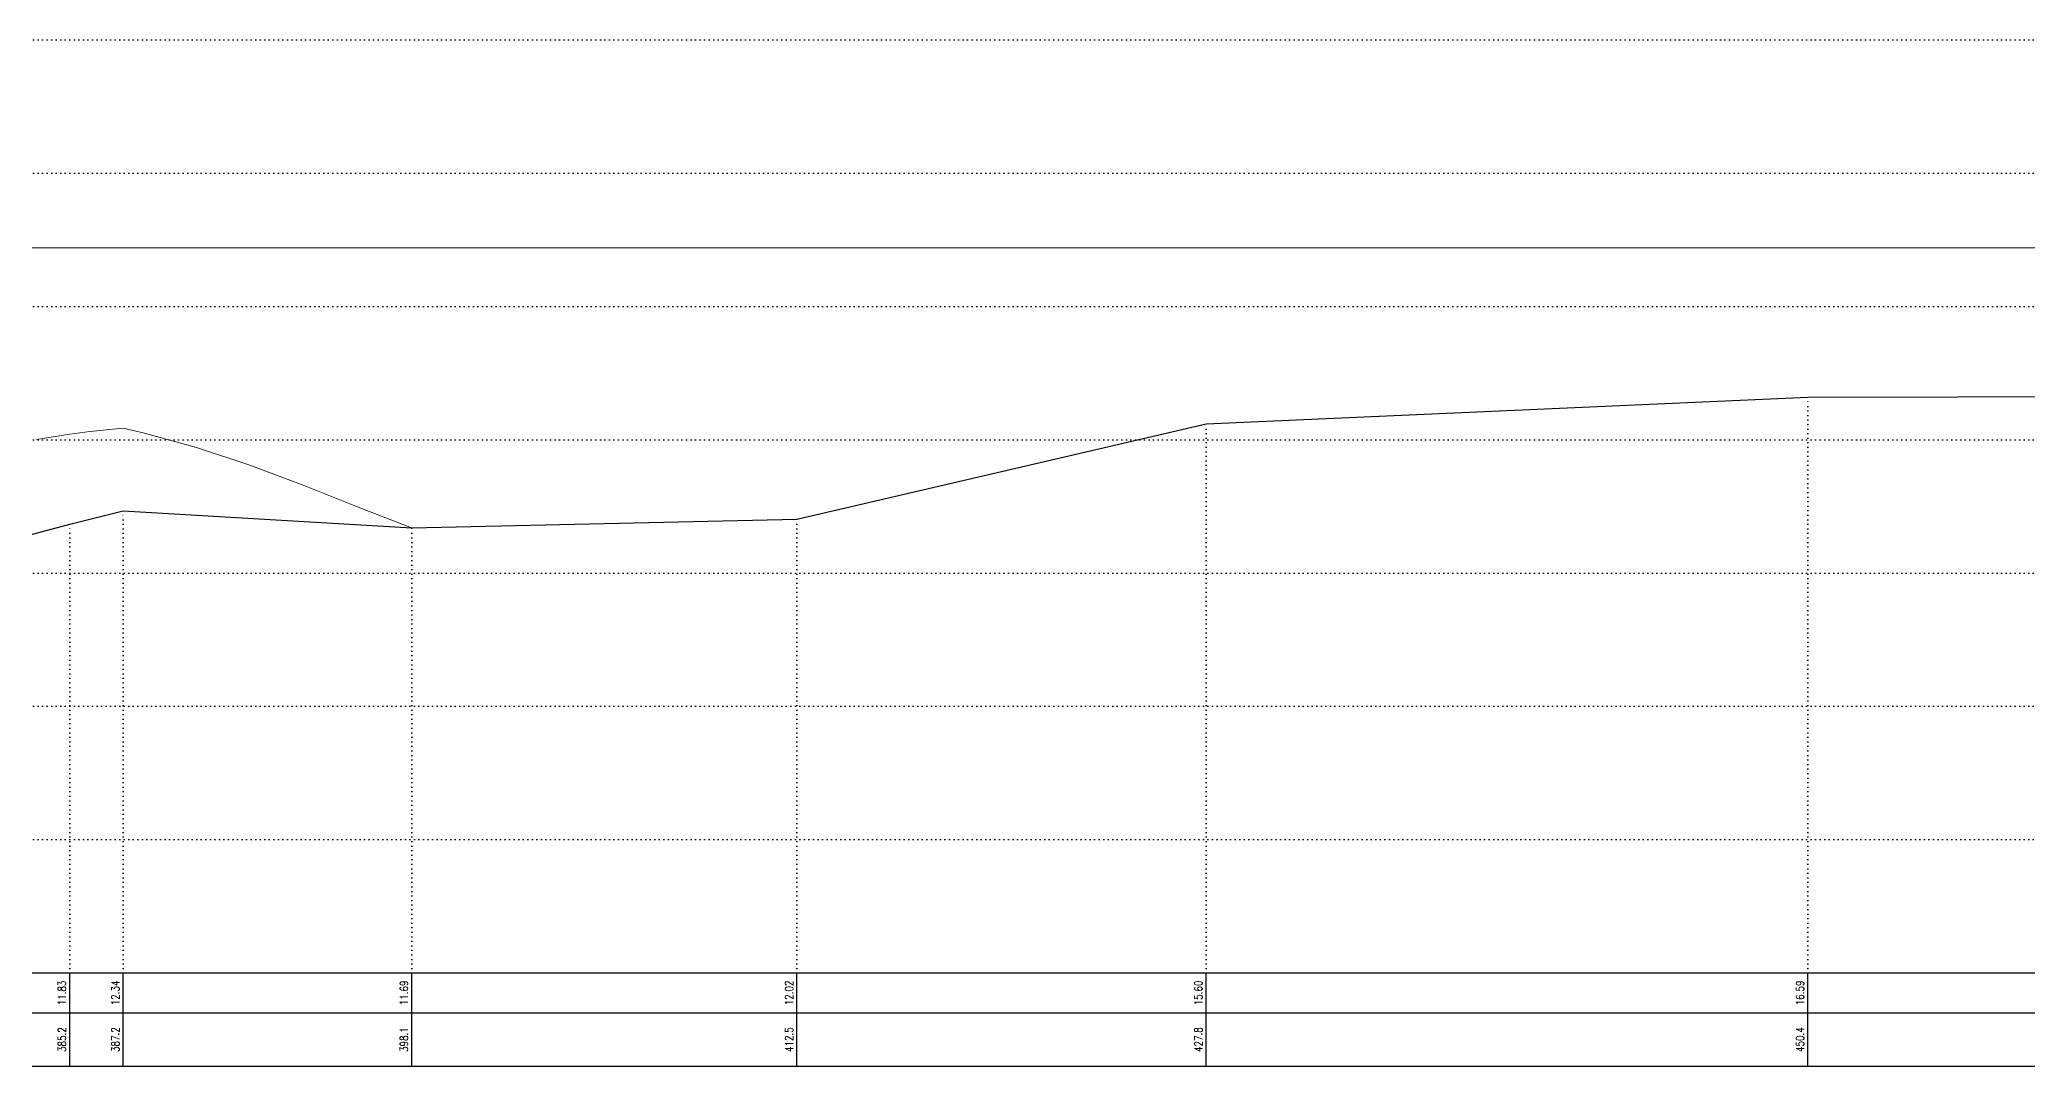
# Model space of a CAD drawing. Extents: x 391414 to 399140, y 3188456 to 3193760.
# Drawn here: x 395337 to 396083, y 3193250 to 3193635 of the extents above; entities that cross this region are included whole.
import ezdxf
from ezdxf.enums import TextEntityAlignment as Align

# ---------------------------------------------------------------- set-up
doc = ezdxf.new("R2010")
doc.units = 0
doc.linetypes.add('X4', pattern=[1.6, 0, -1.6])
doc.layers.add('DESIGN_CENTER', color=1, linetype='CONTINUOUS', lineweight=0)
doc.layers.add('WSE_22_190', color=4, linetype='CONTINUOUS', lineweight=0)
for name, color, linetype in [('DMX', 1, 'CONTINUOUS'), ('zdm1', 2, 'CONTINUOUS'), ('ZDMT5', 3, 'CONTINUOUS')]:
    doc.layers.add(name, color=color, linetype=linetype)
doc.styles.add('HZ', font='rs.shx', dxfattribs={"width": 0.8, "bigfont": 'hztxt.shx'})

msp = doc.modelspace()

# ---------------------------------------------------------------- linework, layer by layer
at = {"layer": 'DESIGN_CENTER', "color": 1}
msp.add_lwpolyline([(395336.23, 3193485.36), (395348.7, 3193487.39), (395356.23, 3193488.35), (395368.7, 3193489.62), (395376.23, 3193487.84), (395396.23, 3193482.34), (395416.23, 3193475.75), (395436.23, 3193468.23), (395456.23, 3193460.2), (395476.23, 3193452.45), (395476.91, 3193452.21), (395621.27, 3193455.51), (395774.71, 3193491.31), (396000.28, 3193501.21), (396224.68, 3193501.71), (396396.83, 3193534.51), (396494.15, 3193568.31), (396601.59, 3193568.31), (396641.16, 3193533.71), (396812.67, 3193528.21)], dxfattribs=at)
at = {"layer": 'DMX', "linetype": 'Continuous', "flags": 128}
msp.add_lwpolyline([(395328.69, 3193448.27), (395348.7, 3193453.61), (395368.7, 3193458.68), (395476.91, 3193452.21), (395621.27, 3193455.51), (395774.71, 3193491.31), (396000.28, 3193501.21), (396224.68, 3193501.71), (396396.83, 3193534.51), (396494.15, 3193568.31), (396601.59, 3193568.31), (396641.16, 3193533.71), (396812.67, 3193528.21)], dxfattribs=at)
at = {"layer": 'WSE_22_190', "color": 4}
msp.add_line((391496.23, 3193557.21), (396812.67, 3193557.21), dxfattribs=at)
at = {"layer": 'zdm1', "linetype": 'X4'}
for p, q in [((391481.23, 3193635.31), (396827.67, 3193635.31)), ((391481.23, 3193585.31), (396827.67, 3193585.31)), ((391481.23, 3193535.31), (396827.67, 3193535.31)), ((391481.23, 3193485.31), (396827.67, 3193485.31)), ((391481.23, 3193435.31), (396827.67, 3193435.31)), ((391481.23, 3193385.31), (396827.67, 3193385.31)), ((391481.23, 3193335.31), (396827.67, 3193335.31)), ((391481.23, 3193285.31), (396827.67, 3193285.31))]:
    msp.add_line(p, q, dxfattribs=at)
at = {"layer": 'zdm1', "linetype": 'Continuous'}
for p, q in [((391496.23, 3193285.31), (396817.67, 3193285.31)), ((391451.23, 3193270.31), (396817.67, 3193270.31)), ((391451.23, 3193250.31), (396817.67, 3193250.31))]:
    msp.add_line(p, q, dxfattribs=at)
at = {"layer": 'ZDMT5', "linetype": 'X4'}
for p, q in [((396000.28, 3193285.31), (396000.28, 3193501.21)), ((395774.71, 3193285.31), (395774.71, 3193491.31)), ((395368.7, 3193285.31), (395368.7, 3193458.68)), ((395348.7, 3193285.31), (395348.7, 3193453.61)), ((395476.91, 3193285.31), (395476.91, 3193452.21)), ((395621.27, 3193285.31), (395621.27, 3193455.51))]:
    msp.add_line(p, q, dxfattribs=at)
at = {"layer": 'ZDMT5', "linetype": 'Continuous'}
for p, q in [((395348.7, 3193250.31), (395348.7, 3193285.31)), ((395368.7, 3193250.31), (395368.7, 3193285.31)), ((395476.91, 3193250.31), (395476.91, 3193285.31)), ((395621.27, 3193250.31), (395621.27, 3193285.31)), ((395774.71, 3193250.31), (395774.71, 3193285.31)), ((396000.28, 3193250.31), (396000.28, 3193285.31))]:
    msp.add_line(p, q, dxfattribs=at)

# ---------------------------------------------------------------- texts
at = {"layer": 'ZDMT5', "linetype": 'Continuous', "style": 'HZ', "width": 0.8}
for s, p in [('11.83', (395348.2, 3193277.81)), ('12.34', (395368.2, 3193277.81)), ('11.69', (395476.41, 3193277.81)), ('12.02', (395620.77, 3193277.81)), ('15.60', (395774.21, 3193277.81)), ('16.59', (395999.78, 3193277.81)), ('385.2', (395348.2, 3193260.31)), ('387.2', (395368.2, 3193260.31)), ('398.1', (395476.41, 3193260.31)), ('412.5', (395620.77, 3193260.31)), ('427.8', (395774.21, 3193260.31)), ('450.4', (395999.78, 3193260.31))]:
    msp.add_text(s, height=3, rotation=90, dxfattribs=at).set_placement(p, align=Align.BOTTOM_CENTER)

doc.saveas('drawing.dxf')
